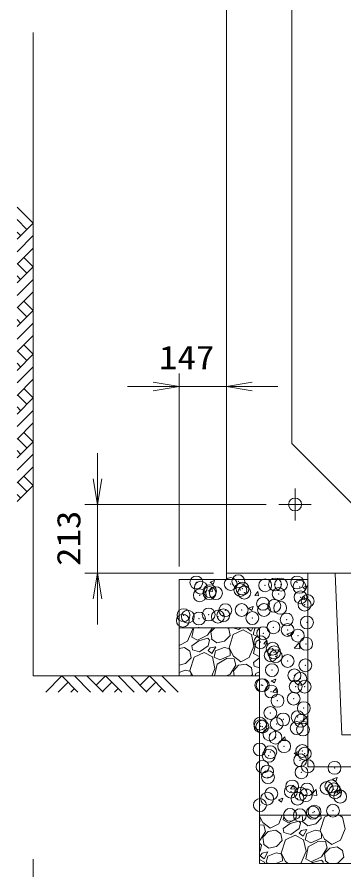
# Model space of a CAD drawing. Units: millimetres at full size. Extents: x 37600 to 71200, y -138800 to -115040.
# Drawn here: x 53702 to 54717, y -135816 to -133165 of the extents above; entities that cross this region are included whole.
import ezdxf
from ezdxf.enums import TextEntityAlignment as Align

# ---------------------------------------------------------------- set-up
doc = ezdxf.new("R2010")
doc.units = ezdxf.units.MM
doc.header["$LTSCALE"] = 80.0044
doc.header["$PDMODE"] = 32
doc.header["$PDSIZE"] = 40
doc.linetypes.add('CHAIN', pattern=[18.5, 12, -1.5, 3.5, -1.5])
for name, color, linetype, lineweight in [('0_2', 4, 'Continuous', 13), ('寸法', 6, 'Continuous', 13), ('ﾊｯﾁﾝｸﾞ', 4, 'Continuous', 9)]:
    doc.layers.add(name, color=color, linetype=linetype, lineweight=lineweight)
doc.styles.add('ＭＳ ゴシック', font='')
doc.styles.get('ＭＳ ゴシック').set_extended_font_data('MS Gothic')

# ---------------------------------------------------------------- blocks, each defined once
blk = doc.blocks.new('open_arrow')
at = {"color": 0, "linetype": 'Continuous', "lineweight": -2}
blk.add_lwpolyline([(7.5, 1.25), (0, 0), (7.5, -1.25)], dxfattribs=at)

msp = doc.modelspace()

# ---------------------------------------------------------------- linework, layer by layer
at = {"layer": '0_2', "color": 2, "linetype": 'CHAIN'}
for p, q in [((54565, -134730), (54565, -134630)), ((54515, -134680), (54615, -134680))]:
    msp.add_line(p, q, dxfattribs=at)
at = {"layer": '0_2', "color": 3}
for points in [[(54352, -134893), (57958, -134893), (57958, -132437), (54352, -132437)], [(54755, -134690), (57555, -134690), (57755, -134490), (57755, -132840), (57555, -132640), (54755, -132640), (54555, -132840), (54555, -134490)]]:
    msp.add_lwpolyline(points, close=True, dxfattribs=at)
at = {"layer": '0_2'}
msp.add_lwpolyline([(54205, -135213), (53752, -135213), (53752, -133213)], dxfattribs=at)
at = {"layer": '0_2', "color": 7}
for points in [[(54205, -134913), (54205, -135063), (54455, -135063), (54455, -135646), (55955, -135646), (55955, -135063), (58105, -135063), (58105, -134913), (55805, -134913), (55805, -135496), (54605, -135496), (54605, -134913)], [(54352, -134893), (54605, -134893), (54605, -134913), (54352, -134913)], [(54205, -135063), (54455, -135063), (54455, -135213), (54205, -135213)], [(54455, -135646), (55955, -135646), (55955, -135796), (54455, -135796)]]:
    msp.add_lwpolyline(points, close=True, dxfattribs=at)
at = {"layer": '0_2', "color": 3}
msp.add_lwpolyline([(54725.62, -134893), (54689.96, -134893), (54709.96, -135396), (55700.04, -135396)], dxfattribs=at)
msp.add_circle((54565, -134680), 20, dxfattribs=at)
at = {"layer": '寸法'}
for p, q in [((54205, -134873), (54205, -134273)), ((54352, -134853), (54352, -134273)), ((54512, -134313), (54045, -134313)), ((53952, -135053), (53952, -134520)), ((54475, -134680), (53912, -134680)), ((54312, -134893), (53912, -134893)), ((53752, -135783), (53752, -137083))]:
    msp.add_line(p, q, dxfattribs=at)
at = {"layer": 'ﾊｯﾁﾝｸﾞ'}
for p, q in [((53702, -133755.35), (53752, -133805.35)), ((53702, -133794.24), (53732.56, -133824.8)), ((53752, -133805.35), (53702, -133855.35)), ((53702, -133833.13), (53713.11, -133844.24)), ((53752, -133844.24), (53702, -133894.24)), ((53752, -133883.13), (53702, -133933.13)), ((53703.5, -133931.63), (53732.56, -133960.68)), ((53722.95, -133912.18), (53752, -133941.24)), ((53752, -133941.24), (53702, -133991.24)), ((53702, -133969.02), (53713.11, -133980.13)), ((53752, -133980.13), (53702, -134030.13)), ((53752, -134019.02), (53702, -134069.02)), ((53703.5, -134067.51), (53732.56, -134096.56)), ((53722.95, -134048.07), (53752, -134077.12)), ((53752, -134077.12), (53702, -134127.12)), ((53702, -134104.9), (53713.11, -134116.01)), ((53752, -134116.01), (53702, -134166.01)), ((53752, -134154.9), (53702, -134204.9)), ((53722.95, -134183.95), (53752, -134213)), ((53752, -134213), (53702, -134263)), ((53703.5, -134203.39), (53732.56, -134232.44)), ((53702, -134240.78), (53713.11, -134251.89)), ((53752, -134251.89), (53702, -134301.89)), ((53752, -134290.78), (53702, -134340.78)), ((53722.95, -134319.83), (53752, -134348.88)), ((53752, -134348.88), (53702, -134398.88)), ((53703.5, -134339.28), (53732.56, -134368.33)), ((53702, -134376.66), (53713.11, -134387.77)), ((53752, -134387.77), (53702, -134437.77)), ((53752, -134426.66), (53702, -134476.66)), ((53722.95, -134455.71), (53752, -134484.76)), ((53752, -134484.76), (53702, -134534.76)), ((53703.5, -134475.16), (53732.56, -134504.21)), ((53702, -134512.54), (53713.11, -134523.65)), ((53752, -134523.65), (53702, -134573.65)), ((53752, -134562.54), (53702, -134612.54)), ((53722.95, -134591.59), (53752, -134620.65)), ((53752, -134620.65), (53702, -134670.65)), ((53703.5, -134611.04), (53732.56, -134640.09)), ((53702, -134648.43), (53713.11, -134659.54)), ((54301.17, -134921.89), (54315.18, -134916.52)), ((54311.12, -134928.6), (54315.18, -134916.52)), ((54296.53, -134949.9), (54306.17, -134938.41)), ((54301.17, -134921.89), (54311.12, -134928.6)), ((54308.48, -134950.95), (54306.17, -134938.41)), ((54588.6, -134937.91), (54602.6, -134932.53)), ((54588.6, -134937.91), (54598.55, -134944.62)), ((54598.55, -134944.62), (54602.6, -134932.53)), ((54296.53, -134949.9), (54308.48, -134950.95)), ((54439.98, -134962.45), (54449.62, -134950.96)), ((54439.98, -134962.45), (54451.94, -134963.5)), ((54451.94, -134963.5), (54449.62, -134950.96)), ((54583.43, -134975), (54593.08, -134963.51)), ((54595.39, -134976.05), (54593.07, -134963.51)), ((54420.55, -135002.42), (54434.56, -134997.04)), ((54430.5, -135009.13), (54434.56, -134997.04)), ((54583.43, -134975), (54595.39, -134976.05)), ((54420.55, -135002.42), (54430.5, -135009.13)), ((54231.32, -135104.7), (54246.1, -135068.68)), ((54246.1, -135068.68), (54244.86, -135063)), ((54244.98, -135091.96), (54251.13, -135063)), ((54262.73, -135063), (54266.51, -135061.55)), ((54266.03, -135063), (54266.51, -135061.55)), ((54308.49, -135063), (54293.58, -135086.53)), ((54303.61, -135075.9), (54315.48, -135063)), ((54306.13, -135097.07), (54303.61, -135075.9)), ((54354.85, -135063), (54359.48, -135066.27)), ((54363.22, -135086.74), (54359.48, -135066.27)), ((54403.6, -135069.89), (54373.1, -135084.27)), ((54389.7, -135068.22), (54373.14, -135063)), ((54397.16, -135063), (54389.7, -135068.22)), ((54429.54, -135084.02), (54403.6, -135069.89)), ((54417.25, -135063), (54416.43, -135064.11)), ((54416.43, -135064.11), (54428.28, -135073.43)), ((54428.28, -135073.43), (54434.07, -135063)), ((54439.7, -135065.22), (54434.58, -135084.34)), ((54445.34, -135063), (54439.7, -135065.22)), ((54539.94, -135082.94), (54553.94, -135077.56)), ((54549.88, -135089.65), (54553.94, -135077.56)), ((54266.4, -135103.85), (54244.76, -135119.57)), ((54261.87, -135101.61), (54244.98, -135091.96)), ((54293.58, -135086.53), (54261.87, -135101.61)), ((54294.14, -135095.91), (54266.4, -135103.85)), ((54298.86, -135101.27), (54294.14, -135095.91)), ((54298.86, -135101.27), (54294.95, -135119.69)), ((54304.92, -135097.77), (54321.99, -135110.54)), ((54346.11, -135104.71), (54363.22, -135086.74)), ((54373.1, -135084.27), (54359.92, -135125.83)), ((54437.34, -135119.93), (54429.54, -135084.02)), ((54434.58, -135084.34), (54452.68, -135093.29)), ((54444.05, -135106.35), (54455, -135100.03)), ((54452.68, -135093.29), (54455, -135092.3)), ((54467.73, -135112.89), (54477.37, -135101.4)), ((54479.69, -135113.94), (54477.37, -135101.4)), ((54539.94, -135082.94), (54549.88, -135089.65)), ((54205, -135118.06), (54205.16, -135118.18)), ((54205, -135127.51), (54221.86, -135124.71)), ((54205.16, -135118.18), (54231.32, -135104.7)), ((54221.86, -135124.71), (54238.24, -135136.27)), ((54246.72, -135131.37), (54244.76, -135119.57)), ((54294.95, -135119.69), (54268.46, -135138.22)), ((54301.57, -135125.57), (54295.18, -135134.11)), ((54318.92, -135122.02), (54301.57, -135125.57)), ((54307.03, -135143.43), (54318.92, -135122.02)), ((54344.81, -135124.86), (54318.46, -135135.22)), ((54321.99, -135110.54), (54346.11, -135104.71)), ((54359.41, -135127.74), (54344.81, -135124.86)), ((54363.61, -135135.02), (54359.41, -135127.74)), ((54359.92, -135125.83), (54373.41, -135151.99)), ((54422.57, -135155.94), (54437.34, -135119.93)), ((54436.23, -135143.2), (54444.05, -135106.35)), ((54467.73, -135112.89), (54479.69, -135113.94)), ((54561.91, -135126.32), (54579.7, -135129.08)), ((54561.94, -135126.29), (54577.51, -135110.06)), ((54579.7, -135129.08), (54577.49, -135110.08)), ((54224.86, -135174.71), (54241.97, -135156.74)), ((54241.97, -135156.74), (54238.24, -135136.27)), ((54251.86, -135154.27), (54238.67, -135195.83)), ((54268.46, -135138.22), (54246.72, -135131.37)), ((54282.36, -135139.89), (54251.86, -135154.27)), ((54308.3, -135154.02), (54282.36, -135139.89)), ((54295.18, -135134.11), (54307.03, -135143.43)), ((54316.1, -135189.93), (54308.3, -135154.02)), ((54318.46, -135135.22), (54313.33, -135154.34)), ((54313.33, -135154.34), (54331.43, -135163.29)), ((54331.43, -135163.29), (54363.84, -135149.43)), ((54363.84, -135149.43), (54363.61, -135135.02)), ((54373.41, -135151.99), (54396.4, -135169.43)), ((54396.4, -135169.43), (54422.57, -135155.94)), ((54455, -135157.01), (54436, -135170.81)), ((54453.11, -135152.85), (54436.23, -135143.2)), ((54455, -135151.96), (54453.11, -135152.85)), ((54205, -135179.51), (54224.86, -135174.71)), ((54315.03, -135213), (54322.81, -135176.35)), ((54322.81, -135176.35), (54354.33, -135158.15)), ((54354.33, -135158.15), (54376.39, -135159.97)), ((54381.34, -135179.74), (54363.58, -135207.78)), ((54373.61, -135197.14), (54389.51, -135179.88)), ((54376.39, -135159.97), (54381.34, -135179.74)), ((54389.51, -135179.88), (54413.1, -135175.95)), ((54413.1, -135175.95), (54429.48, -135187.51)), ((54437.97, -135182.61), (54436, -135170.81)), ((54455, -135187.98), (54437.97, -135182.61)), ((54223.56, -135194.86), (54205, -135202.16)), ((54238.16, -135197.74), (54223.56, -135194.86)), ((54242.36, -135205.02), (54238.16, -135197.74)), ((54238.67, -135195.83), (54247.53, -135213)), ((54242.49, -135213), (54242.36, -135205.02)), ((54306.63, -135213), (54316.1, -135189.93)), ((54363.58, -135207.78), (54352.59, -135213)), ((54375.5, -135213), (54373.61, -135197.14)), ((54428.44, -135213), (54433.22, -135207.99)), ((54433.22, -135207.99), (54429.48, -135187.51)), ((54443.1, -135205.51), (54440.73, -135213)), ((54455, -135199.91), (54443.1, -135205.51)), ((53791.12, -135263), (53841.12, -135213)), ((53830.01, -135263), (53860.56, -135232.45)), ((53841.12, -135213), (53891.12, -135263)), ((53880.01, -135213), (53930.01, -135263)), ((53918.9, -135213), (53968.9, -135263)), ((53947.95, -135242.05), (53977, -135213)), ((53967.39, -135261.5), (53996.44, -135232.45)), ((53977, -135213), (54027, -135263)), ((54015.89, -135213), (54065.89, -135263)), ((54054.78, -135213), (54104.78, -135263)), ((54083.83, -135242.05), (54112.88, -135213)), ((54103.28, -135261.5), (54132.33, -135232.45)), ((54112.88, -135213), (54162.88, -135263)), ((54151.77, -135213), (54201.77, -135263)), ((54491.27, -135227.97), (54505.28, -135222.59)), ((54491.27, -135227.97), (54501.22, -135234.68)), ((54501.22, -135234.68), (54505.28, -135222.59)), ((53868.9, -135263), (53880.01, -135251.89)), ((54004.78, -135263), (54015.89, -135251.89)), ((54140.66, -135263), (54151.77, -135251.89)), ((54495.48, -135263.33), (54505.12, -135251.84)), ((54495.48, -135263.33), (54507.44, -135264.38)), ((54507.44, -135264.38), (54505.12, -135251.84)), ((54588.45, -135354.22), (54604.03, -135337.99)), ((54605, -135346.56), (54604.01, -135338.01)), ((54455, -135368.24), (54456.61, -135367.62)), ((54455, -135372.43), (54456.61, -135367.62)), ((54588.43, -135354.25), (54605, -135356.82)), ((54523.23, -135413.77), (54532.87, -135402.28)), ((54523.23, -135413.77), (54535.19, -135414.81)), ((54535.19, -135414.81), (54532.87, -135402.28)), ((54561.99, -135453.52), (54575.99, -135448.15)), ((54571.94, -135460.23), (54575.99, -135448.15)), ((54561.99, -135453.52), (54571.94, -135460.23)), ((54681.37, -135534.05), (54695.38, -135528.67)), ((54691.32, -135540.76), (54695.38, -135528.67)), ((54550.98, -135564.21), (54560.62, -135552.72)), ((54562.94, -135565.25), (54560.62, -135552.72)), ((54681.37, -135534.05), (54691.32, -135540.76)), ((54550.98, -135564.21), (54562.94, -135565.25)), ((54614.97, -135582.15), (54630.55, -135565.91)), ((54632.73, -135584.93), (54630.52, -135565.94)), ((54694.43, -135576.76), (54704.08, -135565.27)), ((54694.43, -135576.76), (54706.39, -135577.8)), ((54706.39, -135577.8), (54704.08, -135565.27)), ((54513.33, -135598.55), (54527.33, -135593.18)), ((54513.33, -135598.55), (54523.28, -135605.26)), ((54523.28, -135605.26), (54527.33, -135593.18)), ((54614.94, -135582.17), (54632.73, -135584.93)), ((54455, -135649.01), (54465.16, -135668.72)), ((54455.36, -135651.75), (54455, -135651.12)), ((54455.6, -135666.16), (54455.36, -135651.75)), ((54514.32, -135672.67), (54525.26, -135646)), ((54527.98, -135659.93), (54530.94, -135646)), ((54544.87, -135669.58), (54527.98, -135659.93)), ((54576.58, -135654.51), (54544.87, -135669.58)), ((54581.97, -135646), (54576.58, -135654.51)), ((54589.13, -135665.04), (54586.86, -135646)), ((54629.11, -135672.68), (54646.22, -135654.72)), ((54656.1, -135652.24), (54642.92, -135693.8)), ((54646.22, -135654.72), (54644.63, -135646)), ((54669.35, -135646), (54656.1, -135652.24)), ((54712.54, -135651.99), (54701.54, -135646)), ((54720.34, -135687.9), (54712.54, -135651.99)), ((54455, -135666.42), (54455.6, -135666.16)), ((54455, -135675.62), (54468.15, -135676.7)), ((54465.16, -135668.72), (54488.16, -135686.16)), ((54468.15, -135676.7), (54473.1, -135696.47)), ((54488.16, -135686.16), (54514.32, -135672.67)), ((54549.4, -135671.82), (54527.76, -135687.54)), ((54529.72, -135699.34), (54527.76, -135687.54)), ((54577.14, -135663.88), (54549.4, -135671.82)), ((54577.95, -135687.67), (54551.46, -135706.19)), ((54581.86, -135669.24), (54577.14, -135663.88)), ((54581.86, -135669.24), (54577.95, -135687.67)), ((54587.92, -135665.74), (54604.99, -135678.52)), ((54604.99, -135678.52), (54629.11, -135672.68)), ((54705.57, -135723.91), (54720.34, -135687.9)), ((54473.1, -135696.47), (54455.34, -135724.51)), ((54465.36, -135713.87), (54481.26, -135696.61)), ((54467.89, -135735.04), (54465.36, -135713.87)), ((54481.26, -135696.61), (54504.86, -135692.68)), ((54504.86, -135692.68), (54521.24, -135704.24)), ((54524.97, -135724.72), (54521.24, -135704.24)), ((54551.46, -135706.19), (54529.72, -135699.34)), ((54565.36, -135707.87), (54534.86, -135722.24)), ((54591.3, -135721.99), (54565.36, -135707.87)), ((54584.57, -135693.54), (54578.18, -135702.08)), ((54578.18, -135702.08), (54590.03, -135711.4)), ((54601.92, -135689.99), (54584.57, -135693.54)), ((54590.03, -135711.4), (54601.92, -135689.99)), ((54601.46, -135703.19), (54596.33, -135722.32)), ((54627.81, -135692.83), (54601.46, -135703.19)), ((54642.41, -135695.72), (54627.81, -135692.83)), ((54646.61, -135702.99), (54642.41, -135695.72)), ((54642.92, -135693.8), (54656.41, -135719.97)), ((54646.84, -135717.4), (54646.61, -135702.99)), ((54455.34, -135724.51), (54455, -135724.67)), ((54455.9, -135733.88), (54455, -135734.14)), ((54460.61, -135739.24), (54455.9, -135733.88)), ((54460.61, -135739.24), (54456.7, -135757.67)), ((54466.68, -135735.74), (54483.75, -135748.52)), ((54507.86, -135742.68), (54524.97, -135724.72)), ((54534.86, -135722.24), (54521.67, -135763.8)), ((54599.1, -135757.9), (54591.3, -135721.99)), ((54596.33, -135722.32), (54614.43, -135731.27)), ((54605.81, -135744.33), (54637.33, -135726.13)), ((54614.43, -135731.27), (54646.84, -135717.4)), ((54637.33, -135726.13), (54659.39, -135727.94)), ((54656.41, -135719.97), (54679.4, -135737.4)), ((54659.39, -135727.94), (54664.34, -135747.71)), ((54679.4, -135737.4), (54705.57, -135723.91)), ((54456.7, -135757.67), (54455, -135758.86)), ((54463.33, -135763.54), (54456.94, -135772.08)), ((54480.68, -135759.99), (54463.33, -135763.54)), ((54468.79, -135781.4), (54480.68, -135759.99)), ((54506.56, -135762.83), (54480.21, -135773.19)), ((54483.75, -135748.52), (54507.86, -135742.68)), ((54521.16, -135765.72), (54506.56, -135762.83)), ((54525.36, -135772.99), (54521.16, -135765.72)), ((54521.67, -135763.8), (54535.16, -135789.97)), ((54584.32, -135793.91), (54599.1, -135757.9)), ((54597.98, -135781.18), (54605.81, -135744.33)), ((54664.34, -135747.71), (54646.58, -135775.75)), ((54656.61, -135765.11), (54672.51, -135747.85)), ((54659.13, -135786.29), (54656.61, -135765.11)), ((54672.51, -135747.85), (54696.1, -135743.93)), ((54696.1, -135743.93), (54712.48, -135755.49)), ((54716.22, -135775.96), (54712.48, -135755.49)), ((54470.05, -135791.99), (54455, -135783.8)), ((54456.94, -135772.08), (54468.79, -135781.4)), ((54470.92, -135796), (54470.05, -135791.99)), ((54480.21, -135773.19), (54475.09, -135792.32)), ((54475.09, -135792.32), (54482.54, -135796)), ((54505.5, -135796), (54525.6, -135787.4)), ((54525.6, -135787.4), (54525.36, -135772.99)), ((54535.16, -135789.97), (54543.12, -135796)), ((54580.28, -135796), (54584.32, -135793.91)), ((54614.87, -135790.83), (54597.98, -135781.18)), ((54646.58, -135775.75), (54614.87, -135790.83)), ((54619.4, -135793.06), (54615.36, -135796)), ((54647.14, -135785.13), (54619.4, -135793.06)), ((54651.86, -135790.49), (54647.14, -135785.13)), ((54651.86, -135790.49), (54650.69, -135796)), ((54657.92, -135786.99), (54669.97, -135796)), ((54690.53, -135796), (54699.11, -135793.92)), ((54699.11, -135793.92), (54716.22, -135775.96))]:
    msp.add_line(p, q, dxfattribs=at)
for p in [(54258.48, -134922.45), (54272.3, -134938.54), (54365.24, -134926.96), (54388.94, -134918.52), (54472, -134931.47), (54502.8, -134928.53), (54521.33, -134929.02), (54571.4, -134922.43), (54578.77, -134935.98), (54269.21, -134962.21), (54299.09, -134955.41), (54300.65, -134949.31), (54319.28, -134955.62), (54395.02, -134945.65), (54401.78, -134941.33), (54407.41, -134953.82), (54514.17, -134958.34), (54465.32, -134988.51), (54581.96, -134968.49), (54594.54, -134991.34), (54604.25, -134980.11), (54348.68, -135008.53), (54399.35, -135007.91), (54468.72, -135007.9), (54500.37, -134995.11), (54518.79, -135001.31), (54216.6, -135041.1), (54218.69, -135024.11), (54232.05, -135028.55), (54266.66, -135034.51), (54296.66, -135021.99), (54325.45, -135028.62), (54342.41, -135024.53), (54432.21, -135033.13), (54538.98, -135037.64), (54497.94, -135061.69), (54541.92, -135070.22), (54601.81, -135046.69), (54466.18, -135080.19), (54573.7, -135087.82), (54457.06, -135107.84), (54599.38, -135113.27), (54489.31, -135149.11), (54495.51, -135128.26), (54500.03, -135139.84), (54504.99, -135151.76), (54542.2, -135166.71), (54493.07, -135194.84), (54596.95, -135179.85), (54563, -135211.36), (54581.37, -135221.75), (54460.24, -135241.5), (54464.73, -135241.77), (54567.01, -135246.02), (54594.52, -135246.43), (54490.64, -135261.42), (54560.46, -135283.65), (54510.39, -135290.24), (54488.21, -135328), (54592.09, -135313.01), (54456.47, -135361.1), (54507.84, -135362.53), (54528.06, -135348.21), (54573.11, -135341.08), (54583.59, -135352.56), (54457.78, -135369.12), (54463.46, -135370.57), (54570.23, -135375.08), (54589.65, -135379.58), (54485.78, -135394.58), (54504.4, -135405.02), (54455.23, -135441.41), (54530.98, -135431.44), (54483.35, -135461.16), (54488.27, -135449.88), (54587.22, -135446.16), (54595.03, -135454.39), (54464.14, -135495.03), (54580.78, -135475.01), (54604.67, -135493.69), (54478.36, -135510.32), (54584.79, -135512.74), (54687.48, -135498.66), (54480.91, -135527.74), (54552.06, -135572.58), (54556.09, -135556.59), (54602.13, -135565.99), (54662.85, -135561.1), (54677.87, -135556.01), (54685.05, -135565.24), (54689.16, -135574.32), (54478.48, -135594.32), (54491.49, -135578.94), (54572.52, -135594.34), (54582.36, -135579.32), (54598.26, -135583.45), (54705.02, -135587.96), (54455.89, -135614.36), (54549.51, -135644.87), (54579.93, -135645.9), (54620.45, -135638.25), (54625.26, -135634.9), (54682.61, -135631.82)]:
    msp.add_point(p, dxfattribs=at)

# ---------------------------------------------------------------- block references
at = {"layer": '寸法', "xscale": 10.7, "yscale": 10.7}
for p, rotation in [((54205, -134313), 180), ((53952, -134680), 90), ((53952, -134893), 270)]:
    msp.add_blockref('open_arrow', p, dxfattribs=dict(at, rotation=rotation))
msp.add_blockref('open_arrow', (54352, -134313), dxfattribs=at)

# ---------------------------------------------------------------- texts
at = {"layer": '寸法', "style": 'ＭＳ ゴシック', "width": 1.15}
msp.add_text('147', height=73.31, dxfattribs=at).set_placement((54228.5, -134223), align=Align.MIDDLE_CENTER)
msp.add_text('213', height=73.31, rotation=90, dxfattribs=at).set_placement((53862, -134785), align=Align.MIDDLE_CENTER)

doc.saveas('drawing.dxf')
